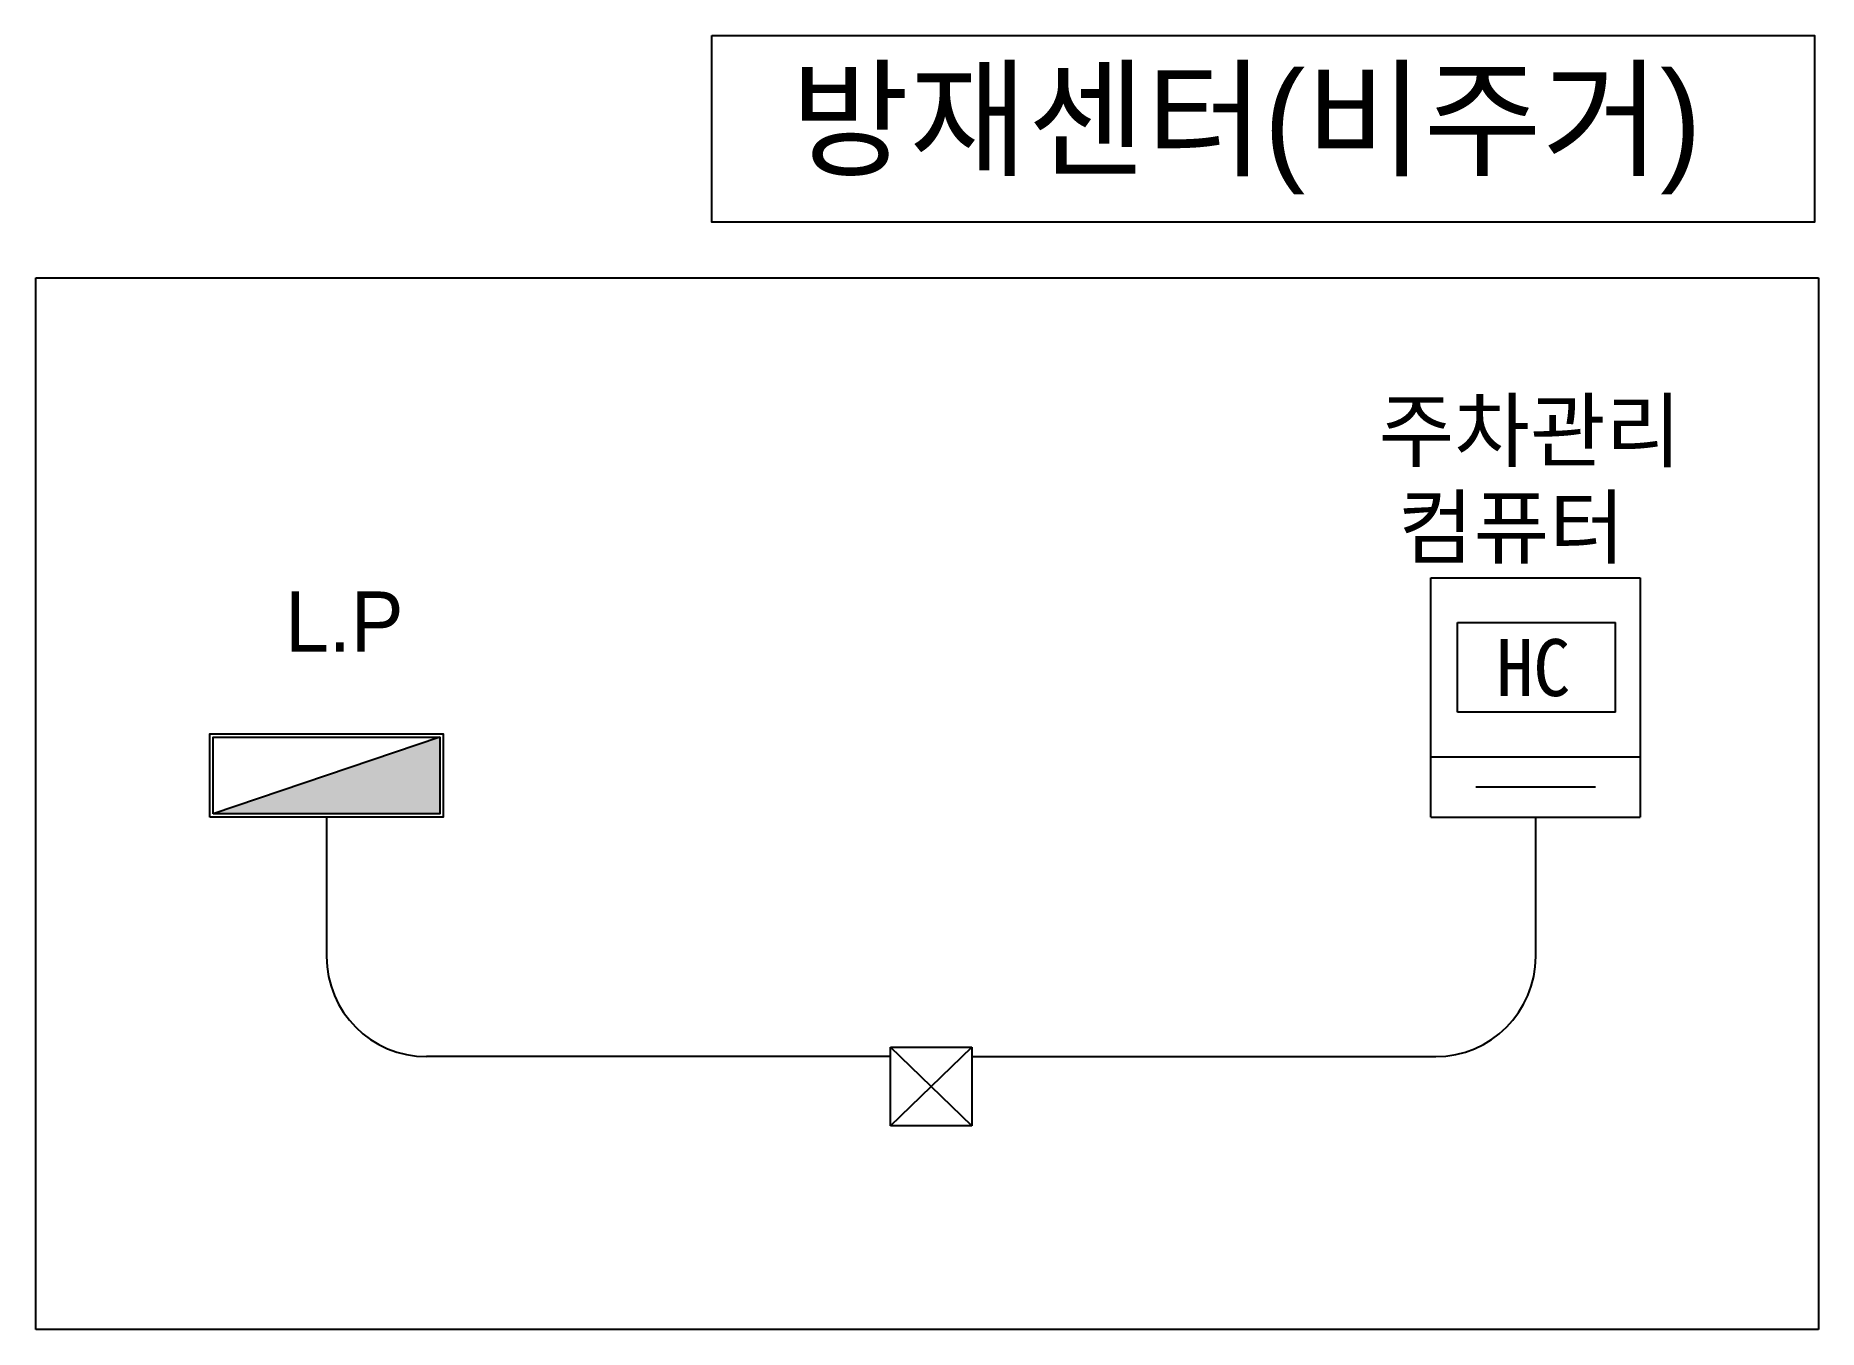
# Model space of a CAD drawing. Header units: millimetres. Extents: x 116526 to 478635, y 152069 to 227048.
# Drawn here: x 116526 to 128288, y 161704 to 170239 of the extents above.
import ezdxf
from ezdxf.enums import TextEntityAlignment as Align

# ---------------------------------------------------------------- set-up
doc = ezdxf.new("R2010")
doc.units = ezdxf.units.MM
for name, color, linetype in [('PARKING', 7, 'Continuous'), ('parking-p', 7, 'Continuous'), ('Parking-T', 7, 'Continuous'), ('PARKING1', 4, 'Continuous'), ('PO-1', 3, 'Continuous')]:
    doc.layers.add(name, color=color, linetype=linetype)
doc.styles.add('GHS', font='DotumChe.ttf')
doc.styles.add('아마노', font='Dotum.ttf')

# ---------------------------------------------------------------- blocks, each defined once
blk = doc.blocks.new('ppa-1')
at = {"layer": 'PO-1'}
blk.add_lwpolyline([(-350, 0), (-350, 250), (350, 250), (350, 0)], close=True, dxfattribs=at)
blk.add_lwpolyline([(340, 240), (-340, 10)], dxfattribs=at)
at = {"layer": 'PO-1', "color": 2}
blk.add_lwpolyline([(-340, 10), (-340, 240), (340, 240), (340, 10)], close=True, dxfattribs=at)
at = {"layer": 'PO-1', "color": 3}
blk.add_solid([(-340, 10), (340, 240), (340, 10)], dxfattribs=at)

msp = doc.modelspace()

# ---------------------------------------------------------------- linework, layer by layer
at = {"color": 3}
for p, q in [((122702, 163047), (122166, 163565)), ((122166, 163047), (122702, 163565)), ((122166, 163047), (122166, 163565)), ((122166, 163565), (122702, 163565)), ((122702, 163565), (122702, 163047)), ((122702, 163047), (122166, 163047))]:
    msp.add_line(p, q, dxfattribs=at)
at = {"layer": 'PARKING', "color": 2}
for p, q in [((125732, 165084), (125732, 166663)), ((125732, 166663), (127113, 166663)), ((127113, 166663), (127113, 165478)), ((125907, 166367), (126949, 166367)), ((125907, 165775), (125907, 166367)), ((126949, 165775), (126949, 166367)), ((126949, 165775), (125907, 165775)), ((126028, 165478), (125732, 165478)), ((127113, 165478), (126028, 165478)), ((127113, 165478), (127113, 165084)), ((126817, 165281), (126028, 165281)), ((125732, 165084), (127113, 165084))]:
    msp.add_line(p, q, dxfattribs=at)
at = {"layer": 'PARKING1', "color": 1}
for p, q in [((116526, 161704), (116526, 168642)), ((116526, 168642), (128288, 168642)), ((128288, 168642), (128288, 161704)), ((128288, 161704), (116526, 161704))]:
    msp.add_line(p, q, dxfattribs=at)
at = {"layer": 'PARKING1'}
for p, q in [((118445, 165084), (118445, 164164)), ((126422, 165084), (126422, 164164)), ((122166, 163504), (119105, 163504)), ((122702, 163504), (125763, 163504))]:
    msp.add_line(p, q, dxfattribs=at)
at = {"layer": 'PARKING1', "color": 1}
msp.add_lwpolyline([(120988, 170239), (128263, 170239), (128263, 169009), (120988, 169009)], close=True, dxfattribs=at)
at = {"layer": 'PARKING1'}
for centre, start, end in [((119105, 164164), 180, 270), ((125763, 164164), 270, 0)]:
    msp.add_arc(centre, 660, start, end, dxfattribs=at)

# ---------------------------------------------------------------- block references
at = {"layer": 'parking-p', "color": 2, "xscale": 2.19884169101715, "yscale": 2.198841743171215, "zscale": 2.198841734311938}
msp.add_blockref('ppa-1', (118445, 165084), dxfattribs=at)

# ---------------------------------------------------------------- texts
at = {"layer": 'PARKING', "color": 2, "style": 'GHS'}
msp.add_text('HC', height=376.2, dxfattribs=at).set_placement((126164, 165882))
at = {"layer": 'Parking-T', "color": 3, "style": '아마노'}
msp.add_text('방재센터(비주거)', height=622.1, dxfattribs=at).set_placement((124512, 169636), align=Align.MIDDLE)
at = {"layer": 'Parking-T', "color": 0, "style": '아마노'}
for s, p in [('주차관리', (125386, 167435)), ('컴퓨터', (125513, 166798)), ('L.P', (118171, 166174))]:
    msp.add_text(s, height=398.1, dxfattribs=at).set_placement(p)

doc.saveas('drawing.dxf')
